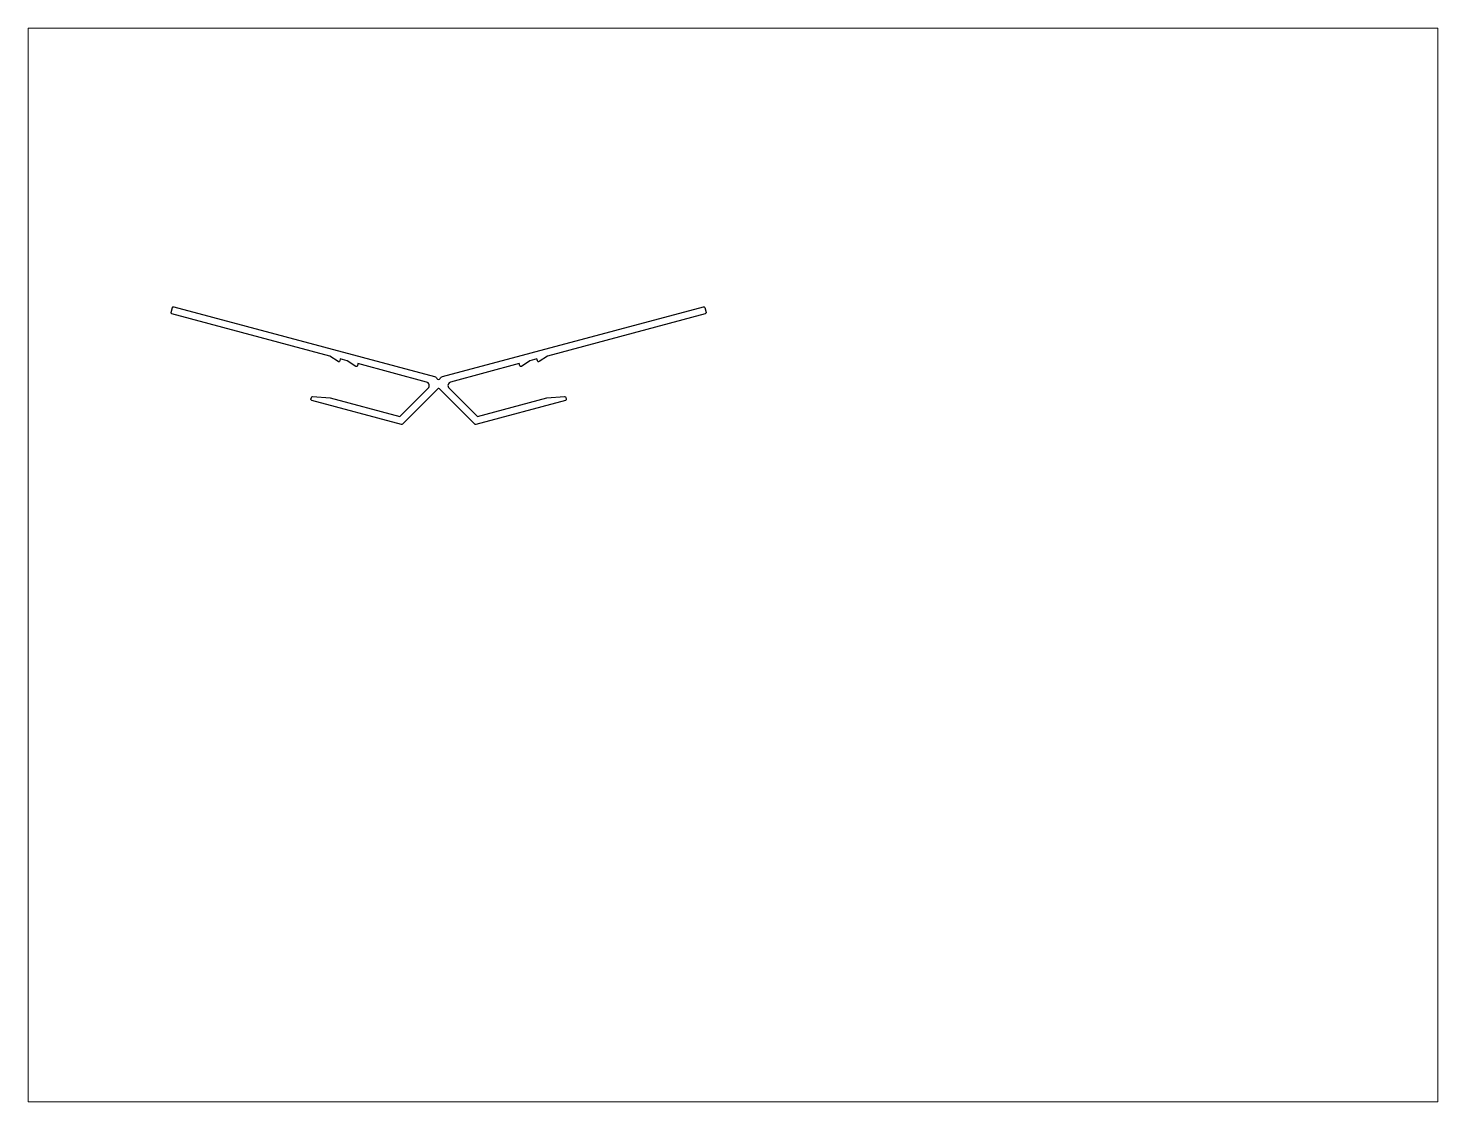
# Paper-space layout 'Layout1' of a CAD drawing. Extents: x 27 to 240, y 20 to 183.
# The model-space entities are those that its viewports show. They can reach past a viewport. Long polylines and large blocks are cut down to what shows.
import ezdxf

# ---------------------------------------------------------------- set-up
doc = ezdxf.new("R2010")
doc.units = 0
doc.header["$LTSCALE"] = 15
doc.layers.get('0').update_dxf_attribs({"linetype": 'CONTINUOUS'})

msp = doc.modelspace()

# ---------------------------------------------------------------- linework, layer by layer
at = {"color": 0, "ltscale": 0.05}
msp.add_lwpolyline([(36.75, 199.43), (37.12, 200.78, -0.414214), (37.48, 200.99), (108.86, 181.87, -0.213422), (109.5, 181.35, 0.61508), (110.39, 181.35, -0.213422), (111.02, 181.87), (182.4, 200.99, -0.414214), (182.77, 200.78), (183.13, 199.43, -0.414214), (182.92, 199.06), (139.74, 187.49), (137.45, 185.98, -0.511918), (137, 186.15), (136.85, 186.71), (134.91, 186.2), (132.62, 184.68, -0.511918), (132.17, 184.86), (132.02, 185.42), (113.25, 180.39, 0.57735), (112.8, 178.72), (120.56, 170.96), (139.6, 176.06), (144.44, 176.38, -0.357511), (144.75, 176.15), (144.87, 175.72, -0.414214), (144.65, 175.35), (120.13, 168.78, -0.267949), (119.84, 168.85), (110.15, 178.54, 0.414214), (109.73, 178.54), (100.05, 168.85, -0.267949), (99.76, 168.78), (75.23, 175.35, -0.414214), (75.02, 175.72), (75.14, 176.15, -0.357511), (75.45, 176.38), (80.29, 176.06), (99.33, 170.96), (107.09, 178.72, 0.57735), (106.64, 180.39), (87.87, 185.42), (87.72, 184.86, -0.511918), (87.26, 184.68), (84.97, 186.2), (83.04, 186.71), (82.89, 186.15, -0.511918), (82.43, 185.98), (80.14, 187.49), (36.96, 199.06, -0.414214)], format="xyb", close=True, dxfattribs=at)

psp = doc.layouts.get("Layout1")

# ---------------------------------------------------------------- viewports
at = {"layer": '0', "color": 0, "linetype": 'BYBLOCK', "ltscale": 0.05}
psp.add_viewport(center=(133.35, 101.6), size=(213.36, 162.56), view_center_point=(190.51, 130.3), view_height=293.8955, dxfattribs=at)

doc.saveas('drawing.dxf')
